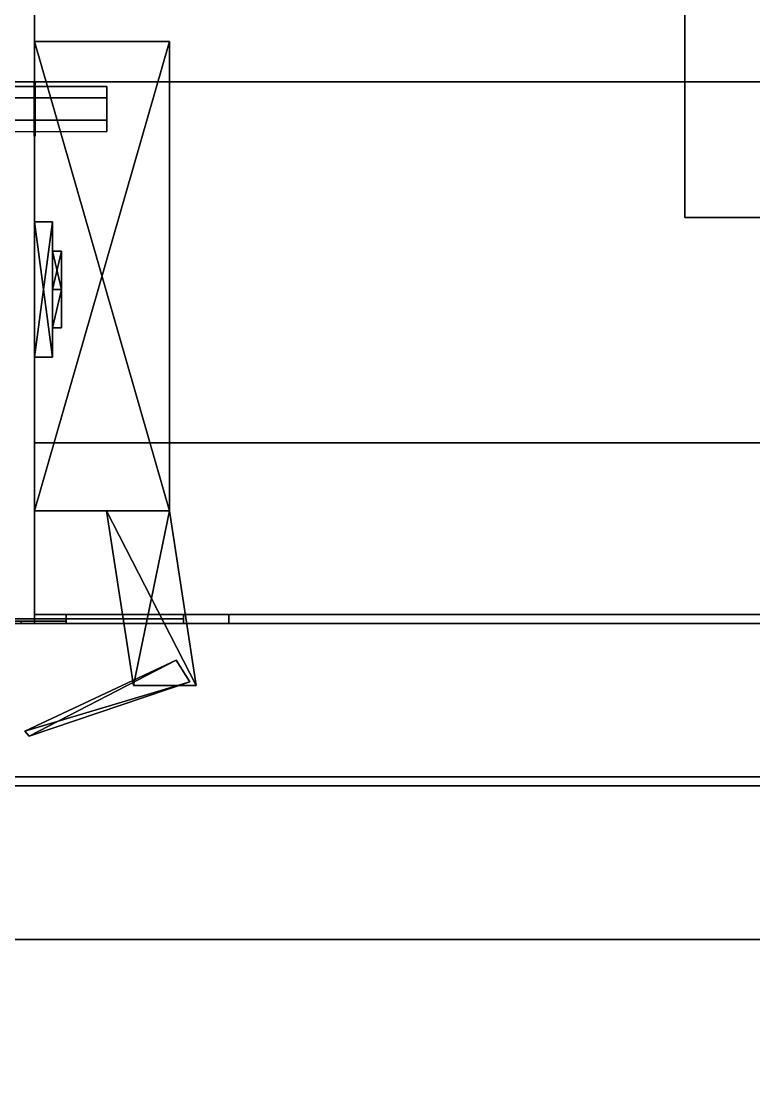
# Model space of a CAD drawing. Extents: x 0 to 7800, y -5130 to 1.
# Drawn here: x 4597.2 to 4678.3, y -869.5 to -752.3 of the extents above; entities that cross this region are included whole.
import ezdxf

# ---------------------------------------------------------------- set-up
doc = ezdxf.new("R2010")
doc.units = 0
for name, color, linetype in [('LAYER0', 7, 'CONTINUOUS'), ('LAYER2', 7, 'CONTINUOUS'), ('LAYER435', 7, 'CONTINUOUS'), ('LAYER453', 7, 'CONTINUOUS'), ('LAYER454', 7, 'CONTINUOUS'), ('LAYER456', 7, 'CONTINUOUS'), ('LAYER457', 254, 'CONTINUOUS'), ('LAYER468', 28, 'CONTINUOUS'), ('LAYER469', 253, 'CONTINUOUS'), ('LAYER470', 28, 'CONTINUOUS'), ('LAYER471', 253, 'CONTINUOUS'), ('LAYER474', 253, 'CONTINUOUS'), ('LAYER475', 35, 'CONTINUOUS'), ('LAYER477', 35, 'CONTINUOUS'), ('LAYER478', 35, 'CONTINUOUS'), ('LAYER907', 2, 'CONTINUOUS')]:
    doc.layers.add(name, color=color, linetype=linetype)

msp = doc.modelspace()

# ---------------------------------------------------------------- linework, layer by layer
at = {"layer": 'LAYER0'}
for points, invisible_edges in [([(2602.693, -4730.002, -5), (4030.693, -289.002, -5), (4825.692, -4730.002, -5), (2602.693, -4730.002, -5)], 3), ([(4825.692, -4730.002), (4030.693, -289.002), (2602.693, -4730.002), (4825.692, -4730.002)], 3), ([(5130.692, -289.002, -5), (4825.692, -1929.002, -5), (4030.693, -289.002, -5), (5130.692, -289.002, -5)], 3), ([(4825.692, -4730.002, -5), (4030.693, -289.002, -5), (4825.692, -1929.002, -5), (4825.692, -4730.002, -5)], 3), ([(4030.693, -289.002), (4825.692, -4730.002), (4825.692, -1929.002), (4030.693, -289.002)], 5), ([(4030.693, -289.002), (4825.692, -1929.002), (5130.692, -289.002), (4030.693, -289.002)], 3)]:
    msp.add_3dface(points, dxfattribs=dict(at, invisible_edges=invisible_edges))
at = {"layer": 'LAYER435', "invisible_edges": 1}
for points in [[(4580.695, -439, 180), (4598.695, -819, 180), (4580.695, -819, 180), (4580.695, -439, 180)], [(4598.695, -819, 180), (4580.695, -439, 180), (4598.695, -439, 180), (4598.695, -819, 180)], [(4598.695, -439, 880), (4580.695, -819, 880), (4598.695, -819, 880), (4598.695, -439, 880)], [(4580.695, -819, 880), (4598.695, -439, 880), (4580.695, -439, 880), (4580.695, -819, 880)], [(4598.695, -439, 880), (4598.695, -819, 180), (4598.695, -439, 180), (4598.695, -439, 880)], [(4598.695, -819, 180), (4598.695, -439, 880), (4598.695, -819, 880), (4598.695, -819, 180)], [(4580.695, -819, 880), (4598.695, -819, 180), (4598.695, -819, 880), (4580.695, -819, 880)], [(4598.695, -819, 180), (4580.695, -819, 880), (4580.695, -819, 180), (4598.695, -819, 180)]]:
    msp.add_3dface(points, dxfattribs=at)
at = {"layer": 'LAYER453', "invisible_edges": 1}
for points in [[(5262.695, -439, 181), (4598.695, -819, 181), (4598.695, -439, 181), (5262.695, -439, 181)], [(4598.695, -819, 181), (5262.695, -439, 181), (5262.695, -819, 181), (4598.695, -819, 181)], [(4598.695, -439, 199), (4598.695, -819, 181), (4598.695, -819, 199), (4598.695, -439, 199)], [(4598.695, -819, 181), (4598.695, -439, 199), (4598.695, -439, 181), (4598.695, -819, 181)], [(5262.695, -819, 199), (4598.695, -439, 199), (4598.695, -819, 199), (5262.695, -819, 199)], [(4598.695, -439, 199), (5262.695, -819, 199), (5262.695, -439, 199), (4598.695, -439, 199)], [(5262.695, -819, 199), (4598.695, -819, 181), (5262.695, -819, 181), (5262.695, -819, 199)], [(4598.695, -819, 181), (5262.695, -819, 199), (4598.695, -819, 199), (4598.695, -819, 181)]]:
    msp.add_3dface(points, dxfattribs=at)
at = {"layer": 'LAYER454', "invisible_edges": 1}
for points in [[(5262.695, -738, 861.5), (4598.695, -818, 861.5), (4598.695, -738, 861.5), (5262.695, -738, 861.5)], [(4598.695, -818, 861.5), (5262.695, -738, 861.5), (5262.695, -818, 861.5), (4598.695, -818, 861.5)], [(4598.695, -738, 879.5), (4598.695, -818, 861.5), (4598.695, -818, 879.5), (4598.695, -738, 879.5)], [(4598.695, -818, 861.5), (4598.695, -738, 879.5), (4598.695, -738, 861.5), (4598.695, -818, 861.5)], [(5262.695, -818, 879.5), (4598.695, -738, 879.5), (4598.695, -818, 879.5), (5262.695, -818, 879.5)], [(4598.695, -738, 879.5), (5262.695, -818, 879.5), (5262.695, -738, 879.5), (4598.695, -738, 879.5)], [(5262.695, -818, 879.5), (4598.695, -818, 861.5), (5262.695, -818, 861.5), (5262.695, -818, 879.5)], [(4598.695, -818, 861.5), (5262.695, -818, 879.5), (4598.695, -818, 879.5), (4598.695, -818, 861.5)]]:
    msp.add_3dface(points, dxfattribs=at)
at = {"layer": 'LAYER456', "invisible_edges": 1}
for points in [[(5262.695, -463.6, 530.5), (4598.695, -799, 530.5), (4598.695, -463.6, 530.5), (5262.695, -463.6, 530.5)], [(4598.695, -799, 530.5), (5262.695, -463.6, 530.5), (5262.695, -799, 530.5), (4598.695, -799, 530.5)], [(4598.695, -463.6, 548.5), (4598.695, -799, 530.5), (4598.695, -799, 548.5), (4598.695, -463.6, 548.5)], [(4598.695, -799, 530.5), (4598.695, -463.6, 548.5), (4598.695, -463.6, 530.5), (4598.695, -799, 530.5)], [(5262.695, -799, 548.5), (4598.695, -463.6, 548.5), (4598.695, -799, 548.5), (5262.695, -799, 548.5)], [(4598.695, -463.6, 548.5), (5262.695, -799, 548.5), (5262.695, -463.6, 548.5), (4598.695, -463.6, 548.5)], [(5262.695, -799, 548.5), (4598.695, -799, 530.5), (5262.695, -799, 530.5), (5262.695, -799, 548.5)], [(4598.695, -799, 530.5), (5262.695, -799, 548.5), (4598.695, -799, 548.5), (4598.695, -799, 530.5)]]:
    msp.add_3dface(points, dxfattribs=at)
at = {"layer": 'LAYER457'}
for points in [[(4598.645, -759, 528), (4598.645, -765, 528), (4598.645, -763.5, 530.5981), (4598.645, -760.5, 530.5981)], [(4598.645, -759, 528), (4598.645, -765, 528), (4598.645, -763.5, 525.4019), (4598.645, -760.5, 525.4019)], [(4598.745, -759, 528), (4598.745, -765, 528), (4598.745, -763.5, 530.5981), (4598.745, -760.5, 530.5981)], [(4598.745, -759, 528), (4598.745, -765, 528), (4598.745, -763.5, 525.4019), (4598.745, -760.5, 525.4019)], [(4606.695, -764.5, 528), (4606.695, -759.5, 528), (4606.695, -760.75, 530.165), (4606.695, -763.25, 530.165)], [(4606.695, -764.5, 528), (4606.695, -763.25, 525.8349), (4606.695, -760.75, 525.8349), (4606.695, -759.5, 528)]]:
    msp.add_3dface(points, dxfattribs=at)
at = {"layer": 'LAYER468'}
for points, invisible_edges in [([(4591.195, -818.5, 288.5), (4591.195, -818.5, 277.5), (4598.195, -818.5, 277.5), (4597.985, -818.5, 288.3167)], 4), ([(4597.22, -818.75, 270.9896), (4593.002, -818.75, 273.8076), (4594.695, -818.75, 277.5), (4598.195, -818.75, 277.5)], 10), ([(4593.002, -818.75, 292.1924), (4597.22, -818.75, 295.0104), (4598.195, -818.75, 288.5), (4594.695, -818.75, 288.5)], 10), ([(4602.195, -818.75, 270), (4597.22, -818.75, 270.9896), (4598.195, -818.75, 277.5), (4602.195, -818.75, 274)], 2), ([(4597.22, -818.75, 295.0104), (4602.195, -818.75, 296), (4602.195, -818.75, 292), (4598.195, -818.75, 288.5)], 8), ([(4597.985, -818.5, 288.3167), (4598.195, -818.5, 277.5), (4602.195, -818.5, 274), (4602.195, -818.5, 292)], 5), ([(4620.195, -818, 262), (4615.195, -818, 274), (4602.195, -818, 274), (4602.195, -818, 262)], 1), ([(4620.195, -818, 304), (4615.195, -818, 292), (4602.195, -818, 292), (4602.195, -818, 304)], 1), ([(4602.195, -818.5, 292), (4602.195, -818.5, 274), (4615.195, -818.5, 274), (4615.195, -818.5, 292)], 1), ([(4620.195, -818, 304), (4620.195, -818, 262), (4615.195, -818, 274), (4615.195, -818, 292)], 10)]:
    msp.add_3dface(points, dxfattribs=dict(at, invisible_edges=invisible_edges))
for points in [[(4620.195, -818, 262), (4602.195, -818, 262), (4602.195, -818, 262), (4620.195, -818, 262)], [(4620.195, -818, 304), (4602.195, -818, 304), (4602.195, -818, 304), (4620.195, -818, 304)], [(4615.195, -818, 274), (4615.195, -819, 274), (4602.195, -819, 274), (4602.195, -818, 274)], [(4602.195, -818, 274), (4602.195, -819, 274), (4602.195, -819, 262), (4602.195, -818, 262)], [(4602.195, -818, 262), (4602.195, -819, 262), (4620.195, -819, 262), (4620.195, -818, 262)], [(4615.195, -818, 292), (4615.195, -819, 292), (4602.195, -819, 292), (4602.195, -818, 292)], [(4602.195, -818, 292), (4602.195, -819, 292), (4602.195, -819, 304), (4602.195, -818, 304)], [(4602.195, -818, 304), (4602.195, -819, 304), (4620.195, -819, 304), (4620.195, -818, 304)], [(4602.195, -819, 274), (4602.195, -819, 262), (4602.195, -819, 274)], [(4602.195, -819, 292), (4602.195, -819, 304), (4602.195, -819, 292)], [(4620.195, -819, 262), (4602.195, -819, 262), (4602.195, -819, 304), (4620.195, -819, 304)], [(4615.195, -818, 274), (4615.195, -819, 274), (4615.195, -819, 292), (4615.195, -818, 292)], [(4615.195, -819, 274), (4615.195, -819, 292), (4615.195, -819, 274)], [(4620.195, -818, 304), (4620.195, -819, 304), (4620.195, -818, 304)], [(4620.195, -819, 262), (4620.195, -819, 304), (4620.195, -818, 304), (4620.195, -818, 262)]]:
    msp.add_3dface(points, dxfattribs=at)
at = {"layer": 'LAYER469'}
for points in [[(4598.695, -754.5, 276.2174), (4613.616, -806.5, 276.2174), (4598.695, -806.5, 276.2174), (4598.695, -754.5, 276.2174)], [(4613.616, -754.5, 276.2174), (4613.616, -806.5, 276.2174), (4598.695, -754.5, 276.2174), (4613.616, -754.5, 276.2174)], [(4598.695, -754.5, 289.7826), (4613.616, -754.5, 276.2174), (4598.695, -754.5, 276.2174), (4598.695, -754.5, 289.7826)], [(4613.616, -754.5, 289.7826), (4613.616, -754.5, 276.2174), (4598.695, -754.5, 289.7826), (4613.616, -754.5, 289.7826)], [(4598.695, -806.5, 289.7826), (4613.616, -754.5, 289.7826), (4598.695, -754.5, 289.7826), (4598.695, -806.5, 289.7826)], [(4613.616, -806.5, 289.7826), (4613.616, -754.5, 289.7826), (4598.695, -806.5, 289.7826), (4613.616, -806.5, 289.7826)], [(4613.616, -754.5, 276.2174), (4613.616, -806.5, 289.7826), (4613.616, -806.5, 276.2174), (4613.616, -754.5, 276.2174)], [(4613.616, -754.5, 289.7826), (4613.616, -806.5, 289.7826), (4613.616, -754.5, 276.2174), (4613.616, -754.5, 289.7826)], [(4598.695, -774.5, 309), (4598.695, -789.5, 309), (4600.685, -789.5, 309), (4598.695, -774.5, 309)], [(4600.685, -774.5, 309), (4598.695, -774.5, 309), (4600.685, -789.5, 309), (4600.685, -774.5, 309)], [(4598.695, -774.5, 257), (4598.695, -774.5, 309), (4600.685, -774.5, 309), (4598.695, -774.5, 257)], [(4600.685, -774.5, 257), (4598.695, -774.5, 257), (4600.685, -774.5, 309), (4600.685, -774.5, 257)], [(4598.695, -789.5, 257), (4598.695, -774.5, 257), (4600.685, -774.5, 257), (4598.695, -789.5, 257)], [(4600.685, -789.5, 257), (4598.695, -789.5, 257), (4600.685, -774.5, 257), (4600.685, -789.5, 257)], [(4600.685, -774.5, 309), (4600.685, -789.5, 309), (4600.685, -789.5, 257), (4600.685, -774.5, 309)], [(4600.685, -774.5, 257), (4600.685, -774.5, 309), (4600.685, -789.5, 257), (4600.685, -774.5, 257)], [(4600.685, -782, 296.2909), (4601.679, -777.7574, 301.0869), (4601.679, -782, 296.2909), (4600.685, -782, 296.2909)], [(4600.685, -777.7574, 301.0869), (4601.679, -777.7574, 301.0869), (4600.685, -782, 296.2909), (4600.685, -777.7574, 301.0869)], [(4600.685, -777.7574, 301.0869), (4601.679, -782, 305.883), (4601.679, -777.7574, 301.0869), (4600.685, -777.7574, 301.0869)], [(4600.685, -782, 305.883), (4601.679, -782, 305.883), (4600.685, -777.7574, 301.0869), (4600.685, -782, 305.883)], [(4600.685, -782, 296.2909), (4600.685, -777.7574, 301.0869), (4600.685, -782, 305.883), (4600.685, -782, 296.2909)], [(4600.685, -782, 260.117), (4601.679, -777.7574, 264.9131), (4601.679, -782, 260.117), (4600.685, -782, 260.117)], [(4600.685, -777.7574, 264.9131), (4601.679, -777.7574, 264.9131), (4600.685, -782, 260.117), (4600.685, -777.7574, 264.9131)], [(4600.685, -777.7574, 264.9131), (4601.679, -782, 269.7091), (4601.679, -777.7574, 264.9131), (4600.685, -777.7574, 264.9131)], [(4600.685, -782, 269.7091), (4601.679, -782, 269.7091), (4600.685, -777.7574, 264.9131), (4600.685, -782, 269.7091)], [(4600.685, -782, 260.117), (4600.685, -777.7574, 264.9131), (4600.685, -782, 269.7091), (4600.685, -782, 260.117)], [(4601.679, -786.2426, 301.0869), (4601.679, -777.7574, 301.0869), (4601.679, -782, 305.883), (4601.679, -786.2426, 301.0869)], [(4601.679, -782, 296.2909), (4601.679, -777.7574, 301.0869), (4601.679, -786.2426, 301.0869), (4601.679, -782, 296.2909)], [(4601.679, -786.2426, 264.9131), (4601.679, -777.7574, 264.9131), (4601.679, -782, 269.7091), (4601.679, -786.2426, 264.9131)], [(4601.679, -782, 260.117), (4601.679, -777.7574, 264.9131), (4601.679, -786.2426, 264.9131), (4601.679, -782, 260.117)], [(4600.685, -786.2426, 301.0869), (4601.679, -782, 296.2909), (4601.679, -786.2426, 301.0869), (4600.685, -786.2426, 301.0869)], [(4600.685, -782, 296.2909), (4601.679, -782, 296.2909), (4600.685, -786.2426, 301.0869), (4600.685, -782, 296.2909)], [(4600.685, -786.2426, 301.0869), (4600.685, -782, 296.2909), (4600.685, -782, 305.883), (4600.685, -786.2426, 301.0869)], [(4600.685, -786.2426, 301.0869), (4601.679, -782, 305.883), (4600.685, -782, 305.883), (4600.685, -786.2426, 301.0869)], [(4601.679, -786.2426, 301.0869), (4601.679, -782, 305.883), (4600.685, -786.2426, 301.0869), (4601.679, -786.2426, 301.0869)], [(4600.685, -786.2426, 264.9131), (4601.679, -782, 260.117), (4601.679, -786.2426, 264.9131), (4600.685, -786.2426, 264.9131)], [(4600.685, -782, 260.117), (4601.679, -782, 260.117), (4600.685, -786.2426, 264.9131), (4600.685, -782, 260.117)], [(4600.685, -786.2426, 264.9131), (4600.685, -782, 260.117), (4600.685, -782, 269.7091), (4600.685, -786.2426, 264.9131)], [(4600.685, -786.2426, 264.9131), (4601.679, -782, 269.7091), (4600.685, -782, 269.7091), (4600.685, -786.2426, 264.9131)], [(4601.679, -786.2426, 264.9131), (4601.679, -782, 269.7091), (4600.685, -786.2426, 264.9131), (4601.679, -786.2426, 264.9131)], [(4600.685, -789.5, 309), (4598.695, -789.5, 309), (4598.695, -789.5, 257), (4600.685, -789.5, 309)], [(4600.685, -789.5, 257), (4600.685, -789.5, 309), (4598.695, -789.5, 257), (4600.685, -789.5, 257)], [(4606.653, -806.5, 276.2174), (4616.601, -825.8654, 276.2174), (4609.637, -825.8654, 276.2174), (4606.653, -806.5, 276.2174)], [(4613.616, -806.5, 276.2174), (4616.601, -825.8654, 276.2174), (4606.653, -806.5, 276.2174), (4613.616, -806.5, 276.2174)], [(4609.637, -825.8654, 289.7826), (4613.616, -806.5, 289.7826), (4606.653, -806.5, 289.7826), (4609.637, -825.8654, 289.7826)], [(4616.601, -825.8654, 289.7826), (4613.616, -806.5, 289.7826), (4609.637, -825.8654, 289.7826), (4616.601, -825.8654, 289.7826)], [(4613.616, -806.5, 276.2174), (4616.601, -825.8654, 289.7826), (4616.601, -825.8654, 276.2174), (4613.616, -806.5, 276.2174)], [(4613.616, -806.5, 289.7826), (4616.601, -825.8654, 289.7826), (4613.616, -806.5, 276.2174), (4613.616, -806.5, 289.7826)], [(4614.387, -823.0754, 277.3477), (4598.104, -831.5, 277.3477), (4597.613, -830.9226, 277.3477), (4614.387, -823.0754, 277.3477)], [(4597.613, -830.9226, 288.652), (4615.877, -825.4556, 288.652), (4614.387, -823.0754, 288.652), (4597.613, -830.9226, 288.652)], [(4615.877, -825.4556, 277.3477), (4598.104, -831.5, 277.3477), (4614.387, -823.0754, 277.3477), (4615.877, -825.4556, 277.3477)], [(4598.104, -831.5, 288.652), (4615.877, -825.4556, 288.652), (4597.613, -830.9226, 288.652), (4598.104, -831.5, 288.652)], [(4615.877, -825.4556, 277.3477), (4598.104, -831.5, 288.652), (4598.104, -831.5, 277.3477), (4615.877, -825.4556, 277.3477)], [(4615.877, -825.4556, 288.652), (4598.104, -831.5, 288.652), (4615.877, -825.4556, 277.3477), (4615.877, -825.4556, 288.652)]]:
    msp.add_3dface(points, dxfattribs=at)
at = {"layer": 'LAYER470'}
for points, invisible_edges in [([(4591.195, -818.5, 782.5), (4591.195, -818.5, 771.5), (4598.195, -818.5, 771.5), (4597.985, -818.5, 782.3167)], 4), ([(4597.22, -818.75, 764.9896), (4593.002, -818.75, 767.8076), (4594.695, -818.75, 771.5), (4598.195, -818.75, 771.5)], 10), ([(4593.002, -818.75, 786.1924), (4597.22, -818.75, 789.0104), (4598.195, -818.75, 782.5), (4594.695, -818.75, 782.5)], 10), ([(4602.195, -818.75, 764), (4597.22, -818.75, 764.9896), (4598.195, -818.75, 771.5), (4602.195, -818.75, 768)], 2), ([(4597.22, -818.75, 789.0104), (4602.195, -818.75, 790), (4602.195, -818.75, 786), (4598.195, -818.75, 782.5)], 8), ([(4597.985, -818.5, 782.3167), (4598.195, -818.5, 771.5), (4602.195, -818.5, 768), (4602.195, -818.5, 786)], 5), ([(4620.195, -818, 756), (4615.195, -818, 768), (4602.195, -818, 768), (4602.195, -818, 756)], 1), ([(4620.195, -818, 798), (4615.195, -818, 786), (4602.195, -818, 786), (4602.195, -818, 798)], 1), ([(4602.195, -818.5, 786), (4602.195, -818.5, 768), (4615.195, -818.5, 768), (4615.195, -818.5, 786)], 1), ([(4620.195, -818, 798), (4620.195, -818, 756), (4615.195, -818, 768), (4615.195, -818, 786)], 10)]:
    msp.add_3dface(points, dxfattribs=dict(at, invisible_edges=invisible_edges))
for points in [[(4620.195, -818, 756), (4602.195, -818, 756), (4602.195, -818, 756), (4620.195, -818, 756)], [(4620.195, -818, 798), (4602.195, -818, 798), (4602.195, -818, 798), (4620.195, -818, 798)], [(4615.195, -818, 768), (4615.195, -819, 768), (4602.195, -819, 768), (4602.195, -818, 768)], [(4602.195, -818, 768), (4602.195, -819, 768), (4602.195, -819, 756), (4602.195, -818, 756)], [(4602.195, -818, 756), (4602.195, -819, 756), (4620.195, -819, 756), (4620.195, -818, 756)], [(4615.195, -818, 786), (4615.195, -819, 786), (4602.195, -819, 786), (4602.195, -818, 786)], [(4602.195, -818, 786), (4602.195, -819, 786), (4602.195, -819, 798), (4602.195, -818, 798)], [(4602.195, -818, 798), (4602.195, -819, 798), (4620.195, -819, 798), (4620.195, -818, 798)], [(4602.195, -819, 768), (4602.195, -819, 756), (4602.195, -819, 768)], [(4602.195, -819, 786), (4602.195, -819, 798), (4602.195, -819, 786)], [(4620.195, -819, 756), (4602.195, -819, 756), (4602.195, -819, 798), (4620.195, -819, 798)], [(4615.195, -818, 768), (4615.195, -819, 768), (4615.195, -819, 786), (4615.195, -818, 786)], [(4615.195, -819, 768), (4615.195, -819, 786), (4615.195, -819, 768)], [(4620.195, -818, 798), (4620.195, -819, 798), (4620.195, -818, 798)], [(4620.195, -819, 756), (4620.195, -819, 798), (4620.195, -818, 798), (4620.195, -818, 756)]]:
    msp.add_3dface(points, dxfattribs=at)
at = {"layer": 'LAYER471'}
for points in [[(4598.695, -754.5, 770.2174), (4613.616, -806.5, 770.2174), (4598.695, -806.5, 770.2174), (4598.695, -754.5, 770.2174)], [(4613.616, -754.5, 770.2174), (4613.616, -806.5, 770.2174), (4598.695, -754.5, 770.2174), (4613.616, -754.5, 770.2174)], [(4598.695, -754.5, 783.7826), (4613.616, -754.5, 770.2174), (4598.695, -754.5, 770.2174), (4598.695, -754.5, 783.7826)], [(4613.616, -754.5, 783.7826), (4613.616, -754.5, 770.2174), (4598.695, -754.5, 783.7826), (4613.616, -754.5, 783.7826)], [(4598.695, -806.5, 783.7826), (4613.616, -754.5, 783.7826), (4598.695, -754.5, 783.7826), (4598.695, -806.5, 783.7826)], [(4613.616, -806.5, 783.7826), (4613.616, -754.5, 783.7826), (4598.695, -806.5, 783.7826), (4613.616, -806.5, 783.7826)], [(4613.616, -754.5, 770.2174), (4613.616, -806.5, 783.7826), (4613.616, -806.5, 770.2174), (4613.616, -754.5, 770.2174)], [(4613.616, -754.5, 783.7826), (4613.616, -806.5, 783.7826), (4613.616, -754.5, 770.2174), (4613.616, -754.5, 783.7826)], [(4598.695, -774.5, 803), (4598.695, -789.5, 803), (4600.685, -789.5, 803), (4598.695, -774.5, 803)], [(4600.685, -774.5, 803), (4598.695, -774.5, 803), (4600.685, -789.5, 803), (4600.685, -774.5, 803)], [(4598.695, -774.5, 751), (4598.695, -774.5, 803), (4600.685, -774.5, 803), (4598.695, -774.5, 751)], [(4600.685, -774.5, 751), (4598.695, -774.5, 751), (4600.685, -774.5, 803), (4600.685, -774.5, 751)], [(4598.695, -789.5, 751), (4598.695, -774.5, 751), (4600.685, -774.5, 751), (4598.695, -789.5, 751)], [(4600.685, -789.5, 751), (4598.695, -789.5, 751), (4600.685, -774.5, 751), (4600.685, -789.5, 751)], [(4600.685, -774.5, 803), (4600.685, -789.5, 803), (4600.685, -789.5, 751), (4600.685, -774.5, 803)], [(4600.685, -774.5, 751), (4600.685, -774.5, 803), (4600.685, -789.5, 751), (4600.685, -774.5, 751)], [(4600.685, -782, 790.291), (4601.679, -777.7574, 795.087), (4601.679, -782, 790.291), (4600.685, -782, 790.291)], [(4600.685, -777.7574, 795.087), (4601.679, -777.7574, 795.087), (4600.685, -782, 790.291), (4600.685, -777.7574, 795.087)], [(4600.685, -777.7574, 795.087), (4601.679, -782, 799.883), (4601.679, -777.7574, 795.087), (4600.685, -777.7574, 795.087)], [(4600.685, -782, 799.883), (4601.679, -782, 799.883), (4600.685, -777.7574, 795.087), (4600.685, -782, 799.883)], [(4600.685, -782, 790.291), (4600.685, -777.7574, 795.087), (4600.685, -782, 799.883), (4600.685, -782, 790.291)], [(4600.685, -782, 754.117), (4601.679, -777.7574, 758.913), (4601.679, -782, 754.117), (4600.685, -782, 754.117)], [(4600.685, -777.7574, 758.913), (4601.679, -777.7574, 758.913), (4600.685, -782, 754.117), (4600.685, -777.7574, 758.913)], [(4600.685, -777.7574, 758.913), (4601.679, -782, 763.709), (4601.679, -777.7574, 758.913), (4600.685, -777.7574, 758.913)], [(4600.685, -782, 763.709), (4601.679, -782, 763.709), (4600.685, -777.7574, 758.913), (4600.685, -782, 763.709)], [(4600.685, -782, 754.117), (4600.685, -777.7574, 758.913), (4600.685, -782, 763.709), (4600.685, -782, 754.117)], [(4601.679, -786.2426, 795.087), (4601.679, -777.7574, 795.087), (4601.679, -782, 799.883), (4601.679, -786.2426, 795.087)], [(4601.679, -782, 790.291), (4601.679, -777.7574, 795.087), (4601.679, -786.2426, 795.087), (4601.679, -782, 790.291)], [(4601.679, -786.2426, 758.913), (4601.679, -777.7574, 758.913), (4601.679, -782, 763.709), (4601.679, -786.2426, 758.913)], [(4601.679, -782, 754.117), (4601.679, -777.7574, 758.913), (4601.679, -786.2426, 758.913), (4601.679, -782, 754.117)], [(4600.685, -786.2426, 795.087), (4601.679, -782, 790.291), (4601.679, -786.2426, 795.087), (4600.685, -786.2426, 795.087)], [(4600.685, -782, 790.291), (4601.679, -782, 790.291), (4600.685, -786.2426, 795.087), (4600.685, -782, 790.291)], [(4600.685, -786.2426, 795.087), (4600.685, -782, 790.291), (4600.685, -782, 799.883), (4600.685, -786.2426, 795.087)], [(4600.685, -786.2426, 795.087), (4601.679, -782, 799.883), (4600.685, -782, 799.883), (4600.685, -786.2426, 795.087)], [(4601.679, -786.2426, 795.087), (4601.679, -782, 799.883), (4600.685, -786.2426, 795.087), (4601.679, -786.2426, 795.087)], [(4600.685, -786.2426, 758.913), (4601.679, -782, 754.117), (4601.679, -786.2426, 758.913), (4600.685, -786.2426, 758.913)], [(4600.685, -782, 754.117), (4601.679, -782, 754.117), (4600.685, -786.2426, 758.913), (4600.685, -782, 754.117)], [(4600.685, -786.2426, 758.913), (4600.685, -782, 754.117), (4600.685, -782, 763.709), (4600.685, -786.2426, 758.913)], [(4600.685, -786.2426, 758.913), (4601.679, -782, 763.709), (4600.685, -782, 763.709), (4600.685, -786.2426, 758.913)], [(4601.679, -786.2426, 758.913), (4601.679, -782, 763.709), (4600.685, -786.2426, 758.913), (4601.679, -786.2426, 758.913)], [(4600.685, -789.5, 803), (4598.695, -789.5, 803), (4598.695, -789.5, 751), (4600.685, -789.5, 803)], [(4600.685, -789.5, 751), (4600.685, -789.5, 803), (4598.695, -789.5, 751), (4600.685, -789.5, 751)], [(4606.653, -806.5, 770.2174), (4616.601, -825.8654, 770.2174), (4609.637, -825.8654, 770.2174), (4606.653, -806.5, 770.2174)], [(4613.616, -806.5, 770.2174), (4616.601, -825.8654, 770.2174), (4606.653, -806.5, 770.2174), (4613.616, -806.5, 770.2174)], [(4609.637, -825.8654, 783.7826), (4613.616, -806.5, 783.7826), (4606.653, -806.5, 783.7826), (4609.637, -825.8654, 783.7826)], [(4616.601, -825.8654, 783.7826), (4613.616, -806.5, 783.7826), (4609.637, -825.8654, 783.7826), (4616.601, -825.8654, 783.7826)], [(4613.616, -806.5, 770.2174), (4616.601, -825.8654, 783.7826), (4616.601, -825.8654, 770.2174), (4613.616, -806.5, 770.2174)], [(4613.616, -806.5, 783.7826), (4616.601, -825.8654, 783.7826), (4613.616, -806.5, 770.2174), (4613.616, -806.5, 783.7826)], [(4614.387, -823.0754, 771.3477), (4598.104, -831.5, 771.3477), (4597.613, -830.9226, 771.3477), (4614.387, -823.0754, 771.3477)], [(4597.613, -830.9226, 782.652), (4615.877, -825.4556, 782.652), (4614.387, -823.0754, 782.652), (4597.613, -830.9226, 782.652)], [(4615.877, -825.4556, 771.3477), (4598.104, -831.5, 771.3477), (4614.387, -823.0754, 771.3477), (4615.877, -825.4556, 771.3477)], [(4598.104, -831.5, 782.652), (4615.877, -825.4556, 782.652), (4597.613, -830.9226, 782.652), (4598.104, -831.5, 782.652)], [(4615.877, -825.4556, 771.3477), (4598.104, -831.5, 782.652), (4598.104, -831.5, 771.3477), (4615.877, -825.4556, 771.3477)], [(4615.877, -825.4556, 782.652), (4598.104, -831.5, 782.652), (4615.877, -825.4556, 771.3477), (4615.877, -825.4556, 782.652)]]:
    msp.add_3dface(points, dxfattribs=at)
at = {"layer": 'LAYER474', "invisible_edges": 1}
for points in [[(4929.195, -819, 183), (4582.695, -819, 842), (4929.195, -819, 842), (4929.195, -819, 183)], [(4582.695, -819, 842), (4929.195, -819, 183), (4582.695, -819, 183), (4582.695, -819, 842)], [(4929.195, -819, 183), (4582.695, -837, 183), (4582.695, -819, 183), (4929.195, -819, 183)], [(4582.695, -837, 183), (4929.195, -819, 183), (4929.195, -837, 183), (4582.695, -837, 183)], [(4929.195, -837, 842), (4582.695, -819, 842), (4582.695, -837, 842), (4929.195, -837, 842)], [(4582.695, -819, 842), (4929.195, -837, 842), (4929.195, -819, 842), (4582.695, -819, 842)], [(4582.695, -837, 183), (4929.195, -837, 842), (4582.695, -837, 842), (4582.695, -837, 183)], [(4929.195, -837, 842), (4582.695, -837, 183), (4929.195, -837, 183), (4929.195, -837, 842)]]:
    msp.add_3dface(points, dxfattribs=at)
at = {"layer": 'LAYER475'}
for points, invisible_edges in [([(4580.695, -439, 880), (4680.695, -514, 880), (4580.695, -854, 880), (4580.695, -439, 880)], 3), ([(4680.695, -514, 910), (4580.695, -439, 910), (4580.695, -854, 910), (4680.695, -514, 910)], 5), ([(4580.695, -854, 880), (4680.695, -514, 880), (4680.695, -764, 880), (4580.695, -854, 880)], 5), ([(4680.695, -514, 910), (4580.695, -854, 910), (4680.695, -764, 910), (4680.695, -514, 910)], 3), ([(4580.695, -854, 880), (4680.695, -764, 880), (5280.695, -854, 880), (4580.695, -854, 880)], 3), ([(5280.695, -854, 910), (5180.695, -764, 910), (4580.695, -854, 910), (5280.695, -854, 910)], 3), ([(4680.695, -764, 910), (4580.695, -854, 910), (5180.695, -764, 910), (4680.695, -764, 910)], 3), ([(5280.695, -854, 880), (4580.695, -854, 910), (4580.695, -854, 880), (5280.695, -854, 880)], 1), ([(4580.695, -854, 910), (5280.695, -854, 880), (5280.695, -854, 910), (4580.695, -854, 910)], 1)]:
    msp.add_3dface(points, dxfattribs=dict(at, invisible_edges=invisible_edges))
at = {"layer": 'LAYER477'}
for points, invisible_edges in [([(4680.695, -514, 760), (4670.695, -774, 760), (4670.695, -504, 760), (4680.695, -514, 760)], 5), ([(4670.695, -504, 880), (4670.695, -774, 760), (4670.695, -774, 880), (4670.695, -504, 880)], 1), ([(4670.695, -774, 760), (4670.695, -504, 880), (4670.695, -504, 760), (4670.695, -774, 760)], 1), ([(4670.695, -774, 880), (4680.695, -764, 880), (4670.695, -504, 880), (4670.695, -774, 880)], 3), ([(4680.695, -514, 880), (4670.695, -504, 880), (4680.695, -764, 880), (4680.695, -514, 880)], 3), ([(4670.695, -774, 760), (4680.695, -514, 760), (4680.695, -764, 760), (4670.695, -774, 760)], 5), ([(4670.695, -774, 760), (4680.695, -764, 760), (5190.695, -774, 760), (4670.695, -774, 760)], 3), ([(4680.695, -764, 880), (4670.695, -774, 880), (5190.695, -774, 880), (4680.695, -764, 880)], 5), ([(5190.695, -774, 880), (4670.695, -774, 760), (5190.695, -774, 760), (5190.695, -774, 880)], 1), ([(4670.695, -774, 760), (5190.695, -774, 880), (4670.695, -774, 880), (4670.695, -774, 760)], 1)]:
    msp.add_3dface(points, dxfattribs=dict(at, invisible_edges=invisible_edges))
at = {"layer": 'LAYER478'}
for points, invisible_edges in [([(5262.695, -836.0001, 909.9999), (4580.695, -854.0001, 909.9999), (4580.695, -836.0001, 909.9999), (5262.695, -836.0001, 909.9999)], 1), ([(4580.695, -854.0001, 909.9999), (5262.695, -836.0001, 909.9999), (5280.695, -854.0001, 909.9999), (4580.695, -854.0001, 909.9999)], 3), ([(4580.695, -836.0001, 929.9999), (5262.695, -836.0001, 909.9999), (4580.695, -836.0001, 909.9999), (4580.695, -836.0001, 929.9999)], 1), ([(5262.695, -836.0001, 909.9999), (4580.695, -836.0001, 929.9999), (5262.695, -836.0001, 929.9999), (5262.695, -836.0001, 909.9999)], 1), ([(5280.695, -854.0001, 929.9999), (4580.695, -836.0001, 929.9999), (4580.695, -854.0001, 929.9999), (5280.695, -854.0001, 929.9999)], 1), ([(4580.695, -836.0001, 929.9999), (5280.695, -854.0001, 929.9999), (5262.695, -836.0001, 929.9999), (4580.695, -836.0001, 929.9999)], 3), ([(5280.695, -854.0001, 929.9999), (4580.695, -854.0001, 909.9999), (5280.695, -854.0001, 909.9999), (5280.695, -854.0001, 929.9999)], 1), ([(4580.695, -854.0001, 909.9999), (5280.695, -854.0001, 929.9999), (4580.695, -854.0001, 929.9999), (4580.695, -854.0001, 909.9999)], 1)]:
    msp.add_3dface(points, dxfattribs=dict(at, invisible_edges=invisible_edges))
at = {"layer": 'LAYER907'}
for points, invisible_edges in [([(3830.695, -759, 2446), (3880.695, -439, 2446), (7049.695, -759, 2446), (3830.695, -759, 2446)], 3), ([(3880.695, -439, 2657), (3830.695, -759, 2657), (7049.695, -759, 2657), (3880.695, -439, 2657)], 5), ([(7049.695, -759, 2446), (3880.695, -439, 2446), (5280.695, -439, 2446), (7049.695, -759, 2446)], 5), ([(3880.695, -439, 2657), (7049.695, -759, 2657), (5280.695, -439, 2657), (3880.695, -439, 2657)], 3), ([(7049.695, -759, 2657), (3830.695, -759, 2446), (7049.695, -759, 2446), (7049.695, -759, 2657)], 1), ([(3830.695, -759, 2446), (7049.695, -759, 2657), (3830.695, -759, 2657), (3830.695, -759, 2446)], 1)]:
    msp.add_3dface(points, dxfattribs=dict(at, invisible_edges=invisible_edges))

# ---------------------------------------------------------------- meshes
at = {"layer": 'LAYER2'}
mesh = msp.add_polymesh((14, 2), dxfattribs=at)
for k, corner in enumerate([(1175.695, -1705, 2657), (-0.0002, -1705, 2657), (1175.695, -204, 2657), (1175.695, -1705, 2657), (3880.695, -204, 2657), (1175.695, -204, 2657), (3880.695, -439, 2657), (3880.695, -204, 2657), (5280.695, -439, 2657), (3880.695, -439, 2657), (5280.695, -149, 2657), (5280.695, -439, 2657), (7049.695, -149, 2657), (5280.695, -149, 2657), (7049.695, -289, 2657), (7049.695, -149, 2657), (7649.695, -289, 2657), (7049.695, -289, 2657), (7649.695, -1684, 2657), (7649.695, -289, 2657), (7049.695, -1684, 2657), (7649.695, -1684, 2657), (7049.695, -1779, 2657), (7049.695, -1684, 2657), (3151.695, -1779, 2657), (7049.695, -1779, 2657), (3151.695, -1929, 2657), (7199.695, -1929, 2657)]):
    mesh.set_mesh_vertex(divmod(k, 2), corner)
at = {"layer": 'LAYER457'}
mesh = msp.add_polymesh((2, 6), dxfattribs=dict(at, n_close=True))
for k, corner in enumerate([(4598.745, -765, 528), (4598.745, -763.5, 530.5981), (4598.745, -760.5, 530.5981), (4598.745, -759, 528), (4598.745, -760.5, 525.4019), (4598.745, -763.5, 525.4019), (4598.645, -765, 528), (4598.645, -763.5, 530.5981), (4598.645, -760.5, 530.5981), (4598.645, -759, 528), (4598.645, -760.5, 525.4019), (4598.645, -763.5, 525.4019)]):
    mesh.set_mesh_vertex(divmod(k, 6), corner)
mesh = msp.add_polymesh((2, 6), dxfattribs=dict(at, n_close=True))
for k, corner in enumerate([(4606.695, -764.5, 528), (4606.695, -763.25, 530.165), (4606.695, -760.75, 530.165), (4606.695, -759.5, 528), (4606.695, -760.75, 525.8349), (4606.695, -763.25, 525.8349), (4590.695, -764.5, 528), (4590.695, -763.25, 530.165), (4590.695, -760.75, 530.165), (4590.695, -759.5, 528), (4590.695, -760.75, 525.8349), (4590.695, -763.25, 525.8349)]):
    mesh.set_mesh_vertex(divmod(k, 6), corner)
at = {"layer": 'LAYER468'}
mesh = msp.add_polymesh((2, 9), dxfattribs=at)
for k, corner in enumerate([(4602.195, -818.75, 270), (4597.22, -818.75, 270.9896), (4593.002, -818.75, 273.8076), (4590.185, -818.75, 278.0251), (4589.195, -818.75, 283), (4590.185, -818.75, 287.9749), (4593.002, -818.75, 292.1924), (4597.22, -818.75, 295.0104), (4602.195, -818.75, 296), (4602.195, -819, 270), (4597.22, -819, 270.9896), (4593.002, -819, 273.8076), (4590.185, -819, 278.0251), (4589.195, -819, 283), (4590.185, -819, 287.9749), (4593.002, -819, 292.1924), (4597.22, -819, 295.0104), (4602.195, -819, 296)]):
    mesh.set_mesh_vertex(divmod(k, 9), corner)
at = {"layer": 'LAYER470'}
mesh = msp.add_polymesh((2, 9), dxfattribs=at)
for k, corner in enumerate([(4602.195, -818.75, 764), (4597.22, -818.75, 764.9896), (4593.002, -818.75, 767.8076), (4590.185, -818.75, 772.0251), (4589.195, -818.75, 777), (4590.185, -818.75, 781.9749), (4593.002, -818.75, 786.1924), (4597.22, -818.75, 789.0104), (4602.195, -818.75, 790), (4602.195, -819, 764), (4597.22, -819, 764.9896), (4593.002, -819, 767.8076), (4590.185, -819, 772.0251), (4589.195, -819, 777), (4590.185, -819, 781.9749), (4593.002, -819, 786.1924), (4597.22, -819, 789.0104), (4602.195, -819, 790)]):
    mesh.set_mesh_vertex(divmod(k, 9), corner)

doc.saveas('drawing.dxf')
